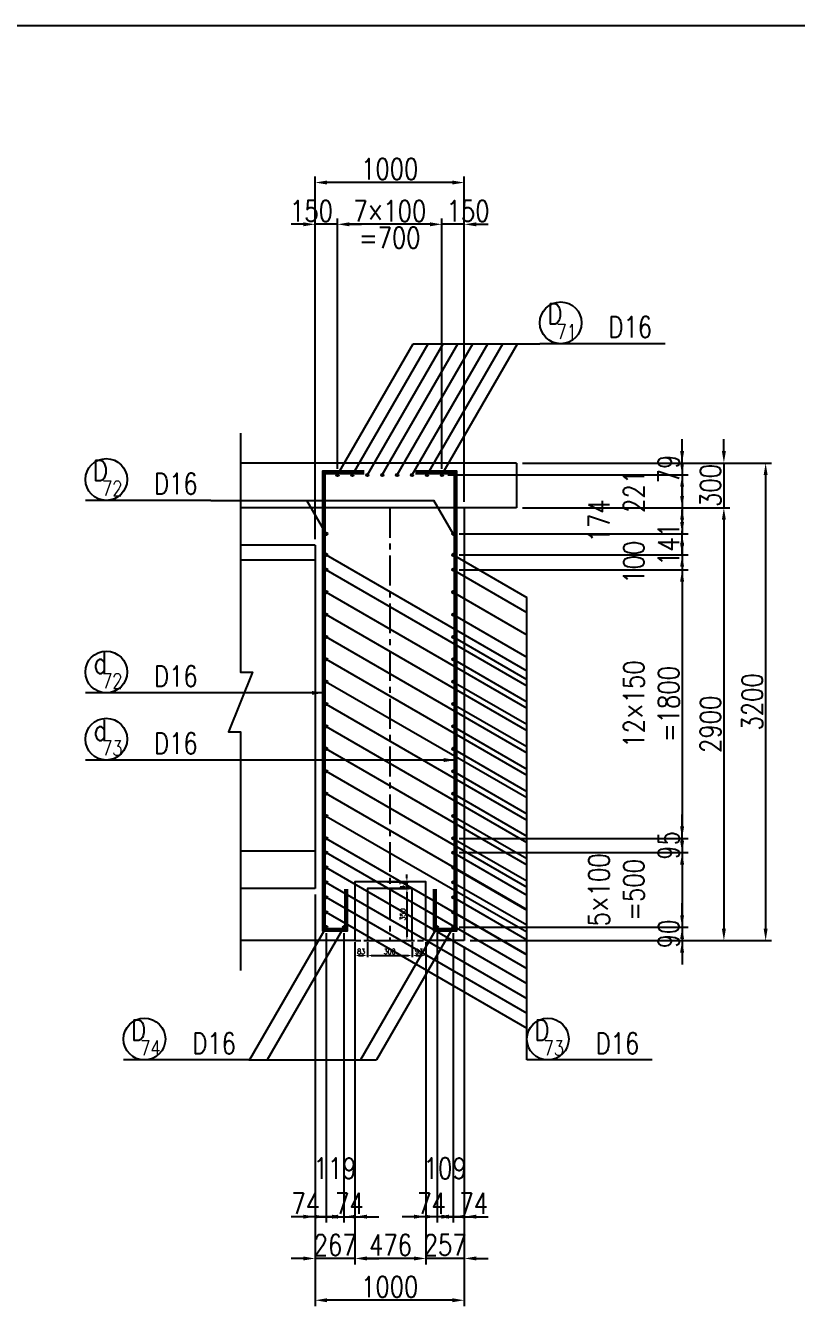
# Model space of a CAD drawing. Header units: millimetres. Extents: x -41433 to 131500, y -94900 to 39745.
# Drawn here: x 120211 to 125375, y 1840 to 10500 of the extents above; entities that cross this region are included whole.
import ezdxf
from ezdxf.enums import TextEntityAlignment as Align

# ---------------------------------------------------------------- set-up
doc = ezdxf.new("R2010")
doc.units = ezdxf.units.MM
doc.header["$LTSCALE"] = 160
doc.header["$MEASUREMENT"] = 0
doc.linetypes.add('CENTER', pattern=[2, 1.25, -0.25, 0.25, -0.25])
doc.linetypes.add('HIDDEN', pattern=[0.375, 0.25, -0.125])
doc.layers.get('DEFPOINTS').update_dxf_attribs({"color": 53, "linetype": 'CONTINUOUS'})
for name, color, linetype in [('DIM', 6, 'CONTINUOUS'), ('DIM-L', 6, 'CONTINUOUS'), ('GAIKEI-KEIKAKU', 4, 'CONTINUOUS'), ('TEKKIN-L', 2, 'CONTINUOUS'), ('TEKKIN-S', 3, 'CONTINUOUS'), ('TEXT', 4, 'CONTINUOUS')]:
    doc.layers.add(name, color=color, linetype=linetype)
doc.styles.add('DIM-TEXT', font='ROMANS', dxfattribs={"width": 0.8, "bigfont": 'EXTFONT'})
doc.styles.add('romans', font='romans.shx', dxfattribs={"bigfont": 'extfont.shx'})
doc.dimstyles.new('DIM10', dxfattribs={"dimscale": 10, "dimtxt": 3.5, "dimasz": 2.5, "dimexe": 1, "dimexo": 1, "dimgap": 1, "dimtad": 3, "dimdec": 1, "dimrnd": 1, "dimdsep": 46, "dimtxsty": 'DIM-TEXT', "dimcen": 0, "dimclrt": 4, "dimaunit": 1, "dimadec": 3, "dimazin": 2, "dimtfac": 1, "dimtdec": 1, "dimtix": 1, "dimtmove": 2, "dimatfit": 3, "dimfxl": 1, "dimtolj": 1, "dimtzin": 0, "dimlwd": -1, "dimlwe": -1, "dimarcsym": 0})
doc.dimstyles.new('DIM40', dxfattribs={"dimscale": 40, "dimtxt": 3.5, "dimasz": 2, "dimexe": 1, "dimexo": 1, "dimgap": 0.5, "dimtad": 1, "dimdec": 0, "dimzin": 9, "dimdsep": 46, "dimtxsty": 'DIM-TEXT', "dimcen": 0, "dimclrt": 4, "dimaunit": 1, "dimadec": 4, "dimazin": 0, "dimtfac": 1, "dimtdec": 0, "dimtix": 1, "dimtmove": 2, "dimatfit": 0, "dimfxl": 1, "dimlwd": -1, "dimlwe": -1, "dimarcsym": 0})

# ---------------------------------------------------------------- blocks, each defined once
blk = doc.blocks.new('*D99')
at = {"layer": 'DEFPOINTS', "color": 0, "transparency": 16777216}
for p in [(122150, 4720), (123150, 4370), (122150, 1960)]:
    blk.add_point(p, dxfattribs=at)
at = {"layer": 'DIM', "color": 0, "transparency": 16777216}
for p, q in [((122150, 4680), (122150, 1920)), ((123150, 4330), (123150, 1920)), ((123070, 1960), (122230, 1960))]:
    blk.add_line(p, q, dxfattribs=at)
for points in [[(122230, 1973.3), (122230, 1946.7), (122150, 1960)], [(123070, 1973.3), (123070, 1946.7), (123150, 1960)]]:
    blk.add_solid(points, dxfattribs=at)
at = {"layer": 'DIM', "color": 4, "transparency": 16777216, "insert": (122650, 2050), "char_height": 140, "attachment_point": 5, "style": 'DIM-TEXT'}
blk.add_mtext('1000', dxfattribs=at)
blk = doc.blocks.new('*D100')
at = {"layer": 'DEFPOINTS', "color": 0, "transparency": 16777216}
for p in [(123076, 4460), (123150, 4370), (123076, 2520)]:
    blk.add_point(p, dxfattribs=at)
at = {"layer": 'DIM', "color": 0, "transparency": 16777216}
for p, q in [((123076, 4420), (123076, 2480)), ((123150, 4330), (123150, 2480)), ((122996, 2520), (122916, 2520)), ((123150, 2520), (123076, 2520)), ((123230, 2520), (123310, 2520))]:
    blk.add_line(p, q, dxfattribs=at)
for points in [[(122996, 2533.3), (122996, 2506.7), (123076, 2520)], [(123230, 2533.3), (123230, 2506.7), (123150, 2520)]]:
    blk.add_solid(points, dxfattribs=at)
at = {"layer": 'DIM', "color": 4, "transparency": 16777216, "insert": (123213, 2610), "char_height": 140, "attachment_point": 5, "style": 'DIM-TEXT'}
blk.add_mtext('74', dxfattribs=at)
blk = doc.blocks.new('*D101')
at = {"layer": 'DEFPOINTS', "color": 0, "transparency": 16777216}
for p in [(122967.2, 4460), (123076, 4460), (122967.2, 2520)]:
    blk.add_point(p, dxfattribs=at)
at = {"layer": 'DIM', "color": 0, "transparency": 16777216}
for p, q in [((122967.2, 4420), (122967.2, 2480)), ((123076, 4420), (123076, 2480)), ((122887.2, 2520), (122807.2, 2520)), ((123076, 2520), (122967.2, 2520)), ((123156, 2520), (123236, 2520))]:
    blk.add_line(p, q, dxfattribs=at)
for points in [[(122887.2, 2533.3), (122887.2, 2506.7), (122967.2, 2520)], [(123156, 2533.3), (123156, 2506.7), (123076, 2520)]]:
    blk.add_solid(points, dxfattribs=at)
at = {"layer": 'DIM', "color": 4, "transparency": 16777216, "insert": (123021.6, 2726.7), "char_height": 140, "attachment_point": 5, "style": 'DIM-TEXT'}
blk.add_mtext('109\\P ', dxfattribs=at)
blk = doc.blocks.new('*D102')
at = {"layer": 'DEFPOINTS', "color": 0, "transparency": 16777216}
for p in [(122967.2, 4460), (122893, 4370), (122893, 2520)]:
    blk.add_point(p, dxfattribs=at)
at = {"layer": 'DIM', "color": 0, "transparency": 16777216}
for p, q in [((122967.2, 4420), (122967.2, 2480)), ((122893, 4330), (122893, 2480)), ((122813, 2520), (122733, 2520)), ((122967.2, 2520), (122893, 2520)), ((123047.2, 2520), (123127.2, 2520))]:
    blk.add_line(p, q, dxfattribs=at)
for points in [[(122813, 2533.3), (122813, 2506.7), (122893, 2520)], [(123047.2, 2533.3), (123047.2, 2506.7), (122967.2, 2520)]]:
    blk.add_solid(points, dxfattribs=at)
at = {"layer": 'DIM', "color": 4, "transparency": 16777216, "insert": (122930.1, 2610), "char_height": 140, "attachment_point": 5, "style": 'DIM-TEXT'}
blk.add_mtext('74', dxfattribs=at)
blk = doc.blocks.new('*D103')
at = {"layer": 'DEFPOINTS', "color": 0, "transparency": 16777216}
for p in [(122417, 4370), (122893, 4370), (122417, 2240)]:
    blk.add_point(p, dxfattribs=at)
at = {"layer": 'DIM', "color": 0, "transparency": 16777216}
for p, q in [((122417, 4330), (122417, 2200)), ((122893, 4330), (122893, 2200)), ((122813, 2240), (122497, 2240))]:
    blk.add_line(p, q, dxfattribs=at)
for points in [[(122497, 2253.3), (122497, 2226.7), (122417, 2240)], [(122813, 2253.3), (122813, 2226.7), (122893, 2240)]]:
    blk.add_solid(points, dxfattribs=at)
at = {"layer": 'DIM', "color": 4, "transparency": 16777216, "insert": (122655, 2330), "char_height": 140, "attachment_point": 5, "style": 'DIM-TEXT'}
blk.add_mtext('476', dxfattribs=at)
blk = doc.blocks.new('*D104')
at = {"layer": 'DEFPOINTS', "color": 0, "transparency": 16777216}
for p in [(122224, 4460), (122342.8, 4460), (122342.8, 2520)]:
    blk.add_point(p, dxfattribs=at)
at = {"layer": 'DIM', "color": 0, "transparency": 16777216}
for p, q in [((122224, 4420), (122224, 2480)), ((122342.8, 4420), (122342.8, 2480)), ((122144, 2520), (122064, 2520)), ((122224, 2520), (122342.8, 2520)), ((122422.8, 2520), (122502.8, 2520))]:
    blk.add_line(p, q, dxfattribs=at)
for points in [[(122144, 2533.3), (122144, 2506.7), (122224, 2520)], [(122422.8, 2533.3), (122422.8, 2506.7), (122342.8, 2520)]]:
    blk.add_solid(points, dxfattribs=at)
at = {"layer": 'DIM', "color": 4, "transparency": 16777216, "insert": (122283.4, 2726.7), "char_height": 140, "attachment_point": 5, "style": 'DIM-TEXT'}
blk.add_mtext('119\\P ', dxfattribs=at)
blk = doc.blocks.new('*D105')
at = {"layer": 'DEFPOINTS', "color": 0, "transparency": 16777216}
for p in [(122342.8, 4460), (122417, 4370), (122417, 2520)]:
    blk.add_point(p, dxfattribs=at)
at = {"layer": 'DIM', "color": 0, "transparency": 16777216}
for p, q in [((122342.8, 4420), (122342.8, 2480)), ((122417, 4330), (122417, 2480)), ((122262.8, 2520), (122182.8, 2520)), ((122342.8, 2520), (122417, 2520)), ((122497, 2520), (122577, 2520))]:
    blk.add_line(p, q, dxfattribs=at)
for points in [[(122262.8, 2533.3), (122262.8, 2506.7), (122342.8, 2520)], [(122497, 2533.3), (122497, 2506.7), (122417, 2520)]]:
    blk.add_solid(points, dxfattribs=at)
at = {"layer": 'DIM', "color": 4, "transparency": 16777216, "insert": (122379.9, 2610), "char_height": 140, "attachment_point": 5, "style": 'DIM-TEXT'}
blk.add_mtext('74', dxfattribs=at)
blk = doc.blocks.new('*D106')
at = {"layer": 'DEFPOINTS', "color": 0, "transparency": 16777216}
for p in [(122224, 4460), (122150, 4370), (122224, 2520)]:
    blk.add_point(p, dxfattribs=at)
at = {"layer": 'DIM', "color": 0, "transparency": 16777216}
for p, q in [((122224, 4420), (122224, 2480)), ((122150, 4330), (122150, 2480)), ((122070, 2520), (121990, 2520)), ((122150, 2520), (122224, 2520)), ((122304, 2520), (122384, 2520))]:
    blk.add_line(p, q, dxfattribs=at)
for points in [[(122070, 2533.3), (122070, 2506.7), (122150, 2520)], [(122304, 2533.3), (122304, 2506.7), (122224, 2520)]]:
    blk.add_solid(points, dxfattribs=at)
at = {"layer": 'DIM', "color": 4, "transparency": 16777216, "insert": (122087, 2610), "char_height": 140, "attachment_point": 5, "style": 'DIM-TEXT'}
blk.add_mtext('74', dxfattribs=at)
blk = doc.blocks.new('*D107')
at = {"layer": 'DEFPOINTS', "color": 0, "transparency": 16777216}
for p in [(122893, 4370), (123150, 4370), (122893, 2240)]:
    blk.add_point(p, dxfattribs=at)
at = {"layer": 'DIM', "color": 0, "transparency": 16777216}
for p, q in [((122893, 4330), (122893, 2200)), ((123150, 4330), (123150, 2200)), ((122813, 2240), (122733, 2240)), ((123150, 2240), (122893, 2240)), ((123230, 2240), (123310, 2240))]:
    blk.add_line(p, q, dxfattribs=at)
for points in [[(122813, 2253.3), (122813, 2226.7), (122893, 2240)], [(123230, 2253.3), (123230, 2226.7), (123150, 2240)]]:
    blk.add_solid(points, dxfattribs=at)
at = {"layer": 'DIM', "color": 4, "transparency": 16777216, "insert": (123021.5, 2330), "char_height": 140, "attachment_point": 5, "style": 'DIM-TEXT'}
blk.add_mtext('257', dxfattribs=at)
blk = doc.blocks.new('*D108')
at = {"layer": 'DEFPOINTS', "color": 0, "transparency": 16777216}
for p in [(122150, 4720), (122417, 4370), (122150, 2240)]:
    blk.add_point(p, dxfattribs=at)
at = {"layer": 'DIM', "color": 0, "transparency": 16777216}
for p, q in [((122150, 4680), (122150, 2200)), ((122417, 4330), (122417, 2200)), ((122070, 2240), (121990, 2240)), ((122417, 2240), (122150, 2240)), ((122497, 2240), (122577, 2240))]:
    blk.add_line(p, q, dxfattribs=at)
for points in [[(122070, 2253.3), (122070, 2226.7), (122150, 2240)], [(122497, 2253.3), (122497, 2226.7), (122417, 2240)]]:
    blk.add_solid(points, dxfattribs=at)
at = {"layer": 'DIM', "color": 4, "transparency": 16777216, "insert": (122283.5, 2330), "char_height": 140, "attachment_point": 5, "style": 'DIM-TEXT'}
blk.add_mtext('267', dxfattribs=at)
blk = doc.blocks.new('*D123')
at = {"layer": 'DEFPOINTS', "color": 0, "transparency": 16777216}
for p in [(123500, 7270), (123076, 7096), (124610, 7096)]:
    blk.add_point(p, dxfattribs=at)
at = {"layer": 'DIM', "color": 0, "transparency": 16777216}
for p, q in [((124610, 7350), (124610, 7430)), ((123540, 7270), (124650, 7270)), ((124610, 7270), (124610, 7096)), ((123116, 7096), (124650, 7096)), ((124610, 7016), (124610, 6936))]:
    blk.add_line(p, q, dxfattribs=at)
for points in [[(124596.7, 7350), (124623.3, 7350), (124610, 7270)], [(124596.7, 7016), (124623.3, 7016), (124610, 7096)]]:
    blk.add_solid(points, dxfattribs=at)
at = {"layer": 'DIM', "color": 4, "transparency": 16777216, "insert": (124286.7, 7183), "char_height": 140, "attachment_point": 5, "rotation": 90, "style": 'DIM-TEXT'}
blk.add_mtext('174\\P\\P ', dxfattribs=at)
blk = doc.blocks.new('*D124')
at = {"layer": 'DEFPOINTS', "color": 0, "transparency": 16777216}
for p in [(123076, 6855), (123076, 5055), (124610, 5055)]:
    blk.add_point(p, dxfattribs=at)
at = {"layer": 'DIM', "color": 0, "transparency": 16777216}
for p, q in [((123116, 6855), (124650, 6855)), ((124610, 6775), (124610, 5135)), ((123116, 5055), (124650, 5055))]:
    blk.add_line(p, q, dxfattribs=at)
for points in [[(124596.7, 6775), (124623.3, 6775), (124610, 6855)], [(124596.7, 5135), (124623.3, 5135), (124610, 5055)]]:
    blk.add_solid(points, dxfattribs=at)
at = {"layer": 'DIM', "color": 4, "transparency": 16777216, "insert": (124403.3, 5955), "char_height": 140, "attachment_point": 5, "rotation": 90, "style": 'DIM-TEXT'}
blk.add_mtext('12×150\\P=1800', dxfattribs=at)
blk = doc.blocks.new('*D125')
at = {"layer": 'DEFPOINTS', "color": 0, "transparency": 16777216}
for p in [(123076, 5055), (123076, 4960), (124610, 4960)]:
    blk.add_point(p, dxfattribs=at)
at = {"layer": 'DIM', "color": 0, "transparency": 16777216}
for p, q in [((124610, 5135), (124610, 5215)), ((123116, 5055), (124650, 5055)), ((124610, 5055), (124610, 4960)), ((123116, 4960), (124650, 4960)), ((124610, 4880), (124610, 4800))]:
    blk.add_line(p, q, dxfattribs=at)
for points in [[(124596.7, 5135), (124623.3, 5135), (124610, 5055)], [(124596.7, 4880), (124623.3, 4880), (124610, 4960)]]:
    blk.add_solid(points, dxfattribs=at)
at = {"layer": 'DIM', "color": 4, "transparency": 16777216, "insert": (124520, 5007.5), "char_height": 140, "attachment_point": 5, "rotation": 90, "style": 'DIM-TEXT'}
blk.add_mtext('95', dxfattribs=at)
blk = doc.blocks.new('*D126')
at = {"layer": 'DEFPOINTS', "color": 0, "transparency": 16777216}
for p in [(123076, 4960), (123076, 4460), (124610, 4460)]:
    blk.add_point(p, dxfattribs=at)
at = {"layer": 'DIM', "color": 0, "transparency": 16777216}
for p, q in [((124610, 5040), (124610, 5120)), ((123116, 4960), (124650, 4960)), ((124610, 4960), (124610, 4460)), ((123116, 4460), (124650, 4460)), ((124610, 4380), (124610, 4300))]:
    blk.add_line(p, q, dxfattribs=at)
for points in [[(124596.7, 5040), (124623.3, 5040), (124610, 4960)], [(124596.7, 4380), (124623.3, 4380), (124610, 4460)]]:
    blk.add_solid(points, dxfattribs=at)
at = {"layer": 'DIM', "color": 4, "transparency": 16777216, "insert": (124286.7, 4710), "char_height": 140, "attachment_point": 5, "rotation": 90, "style": 'DIM-TEXT'}
blk.add_mtext('5×100\\P=500\\P ', dxfattribs=at)
blk = doc.blocks.new('*D127')
at = {"layer": 'DEFPOINTS', "color": 0, "transparency": 16777216}
for p in [(123076, 4460), (123150, 4370), (124610, 4370)]:
    blk.add_point(p, dxfattribs=at)
at = {"layer": 'DIM', "color": 0, "transparency": 16777216}
for p, q in [((124610, 4540), (124610, 4620)), ((123116, 4460), (124650, 4460)), ((124610, 4460), (124610, 4370)), ((123190, 4370), (124650, 4370)), ((124610, 4290), (124610, 4210))]:
    blk.add_line(p, q, dxfattribs=at)
for points in [[(124596.7, 4540), (124623.3, 4540), (124610, 4460)], [(124596.7, 4290), (124623.3, 4290), (124610, 4370)]]:
    blk.add_solid(points, dxfattribs=at)
at = {"layer": 'DIM', "color": 4, "transparency": 16777216, "insert": (124520, 4415), "char_height": 140, "attachment_point": 5, "rotation": 90, "style": 'DIM-TEXT'}
blk.add_mtext('90', dxfattribs=at)
blk = doc.blocks.new('*D128')
at = {"layer": 'DEFPOINTS', "color": 0, "transparency": 16777216}
for p in [(123500, 7570), (123500, 7270), (124890, 7270)]:
    blk.add_point(p, dxfattribs=at)
at = {"layer": 'DIM', "color": 0, "transparency": 16777216}
for p, q in [((124890, 7650), (124890, 7730)), ((123540, 7570), (124930, 7570)), ((124890, 7570), (124890, 7270)), ((123540, 7270), (124930, 7270)), ((124890, 7190), (124890, 7110))]:
    blk.add_line(p, q, dxfattribs=at)
for points in [[(124876.7, 7650), (124903.3, 7650), (124890, 7570)], [(124876.7, 7190), (124903.3, 7190), (124890, 7270)]]:
    blk.add_solid(points, dxfattribs=at)
at = {"layer": 'DIM', "color": 4, "transparency": 16777216, "insert": (124800, 7420), "char_height": 140, "attachment_point": 5, "rotation": 90, "style": 'DIM-TEXT'}
blk.add_mtext('300', dxfattribs=at)
blk = doc.blocks.new('*D129')
at = {"layer": 'DEFPOINTS', "color": 0, "transparency": 16777216}
for p in [(123500, 7270), (123150, 4370), (124890, 4370)]:
    blk.add_point(p, dxfattribs=at)
at = {"layer": 'DIM', "color": 0, "transparency": 16777216}
for p, q in [((123540, 7270), (124930, 7270)), ((124890, 7190), (124890, 4450)), ((123190, 4370), (124930, 4370))]:
    blk.add_line(p, q, dxfattribs=at)
for points in [[(124876.7, 7190), (124903.3, 7190), (124890, 7270)], [(124876.7, 4450), (124903.3, 4450), (124890, 4370)]]:
    blk.add_solid(points, dxfattribs=at)
at = {"layer": 'DIM', "color": 4, "transparency": 16777216, "insert": (124800, 5820), "char_height": 140, "attachment_point": 5, "rotation": 90, "style": 'DIM-TEXT'}
blk.add_mtext('2900', dxfattribs=at)
blk = doc.blocks.new('*D130')
at = {"layer": 'DEFPOINTS', "color": 0, "transparency": 16777216}
for p in [(123500, 7570), (123150, 4370), (125170, 4370)]:
    blk.add_point(p, dxfattribs=at)
at = {"layer": 'DIM', "color": 0, "transparency": 16777216}
for p, q in [((123540, 7570), (125210, 7570)), ((125170, 7490), (125170, 4450)), ((123190, 4370), (125210, 4370))]:
    blk.add_line(p, q, dxfattribs=at)
for points in [[(125156.7, 7490), (125183.3, 7490), (125170, 7570)], [(125156.7, 4450), (125183.3, 4450), (125170, 4370)]]:
    blk.add_solid(points, dxfattribs=at)
at = {"layer": 'DIM', "color": 4, "transparency": 16777216, "insert": (125080, 5970), "char_height": 140, "attachment_point": 5, "rotation": 90, "style": 'DIM-TEXT'}
blk.add_mtext('3200', dxfattribs=at)
blk = doc.blocks.new('*D131')
at = {"layer": 'DEFPOINTS', "color": 0, "transparency": 16777216}
for p in [(123076, 7096), (124610, 7096), (123076, 6955)]:
    blk.add_point(p, dxfattribs=at)
at = {"layer": 'DIM', "color": 0, "transparency": 16777216}
for p, q in [((124610, 7176), (124610, 7256)), ((123116, 7096), (124650, 7096)), ((124610, 6955), (124610, 7096)), ((123116, 6955), (124650, 6955)), ((124610, 6875), (124610, 6795))]:
    blk.add_line(p, q, dxfattribs=at)
for points in [[(124596.7, 7176), (124623.3, 7176), (124610, 7096)], [(124596.7, 6875), (124623.3, 6875), (124610, 6955)]]:
    blk.add_solid(points, dxfattribs=at)
at = {"layer": 'DIM', "color": 4, "transparency": 16777216, "insert": (124520, 7025.5), "char_height": 140, "attachment_point": 5, "rotation": 90, "style": 'DIM-TEXT'}
blk.add_mtext('141', dxfattribs=at)
blk = doc.blocks.new('*D514')
at = {"layer": 'DEFPOINTS', "color": 0, "transparency": 16777216}
for p in [(123076, 6955), (123076, 6855), (124610, 6855)]:
    blk.add_point(p, dxfattribs=at)
at = {"layer": 'DIM', "color": 0, "transparency": 16777216}
for p, q in [((124610, 7035), (124610, 7115)), ((123116, 6955), (124650, 6955)), ((124610, 6955), (124610, 6855)), ((123116, 6855), (124650, 6855)), ((124610, 6775), (124610, 6695))]:
    blk.add_line(p, q, dxfattribs=at)
for points in [[(124596.7, 7035), (124623.3, 7035), (124610, 6955)], [(124596.7, 6775), (124623.3, 6775), (124610, 6855)]]:
    blk.add_solid(points, dxfattribs=at)
at = {"layer": 'DIM', "color": 4, "transparency": 16777216, "insert": (124403.3, 6905), "char_height": 140, "attachment_point": 5, "rotation": 90, "style": 'DIM-TEXT'}
blk.add_mtext('100\\P ', dxfattribs=at)
blk = doc.blocks.new('*D706')
at = {"layer": 'DEFPOINTS', "transparency": 16777216}
for p, q in [((122520, 4360), (122520, 4260)), ((122820, 4360), (122820, 4260)), ((122545, 4270), (122795, 4270))]:
    blk.add_line(p, q, dxfattribs=at)
at = {"layer": 'DEFPOINTS', "color": 0, "transparency": 16777216}
for p in [(122520, 4370), (122820, 4370), (122820, 4270)]:
    blk.add_point(p, dxfattribs=at)
at = {"layer": 'DEFPOINTS', "transparency": 16777216}
for points in [[(122545, 4274.2), (122545, 4265.8), (122520, 4270)], [(122795, 4274.2), (122795, 4265.8), (122820, 4270)]]:
    blk.add_solid(points, dxfattribs=at)
at = {"layer": 'DEFPOINTS', "transparency": 16777216, "insert": (122670, 4297.5), "char_height": 35, "attachment_point": 5, "style": 'DIM-TEXT'}
blk.add_mtext('\\A1;300', dxfattribs=at)
blk = doc.blocks.new('*D707')
at = {"layer": 'DEFPOINTS', "transparency": 16777216}
for p, q in [((122436.8, 4360), (122436.8, 4260)), ((122520, 4360), (122520, 4260)), ((122461.8, 4270), (122495, 4270))]:
    blk.add_line(p, q, dxfattribs=at)
at = {"layer": 'DEFPOINTS', "color": 0, "transparency": 16777216}
for p in [(122436.8, 4370), (122520, 4370), (122520, 4270)]:
    blk.add_point(p, dxfattribs=at)
at = {"layer": 'DEFPOINTS', "transparency": 16777216}
for points in [[(122461.8, 4274.2), (122461.8, 4265.8), (122436.8, 4270)], [(122495, 4274.2), (122495, 4265.8), (122520, 4270)]]:
    blk.add_solid(points, dxfattribs=at)
at = {"layer": 'DEFPOINTS', "transparency": 16777216, "insert": (122478.4, 4297.5), "char_height": 35, "attachment_point": 5, "style": 'DIM-TEXT'}
blk.add_mtext('\\A1;83', dxfattribs=at)
blk = doc.blocks.new('*D708')
at = {"layer": 'DEFPOINTS', "transparency": 16777216}
for p, q in [((122820, 4360), (122820, 4260)), ((122913.2, 4360), (122913.2, 4260)), ((122845, 4270), (122888.2, 4270))]:
    blk.add_line(p, q, dxfattribs=at)
at = {"layer": 'DEFPOINTS', "color": 0, "transparency": 16777216}
for p in [(122820, 4370), (122913.2, 4370), (122913.2, 4270)]:
    blk.add_point(p, dxfattribs=at)
at = {"layer": 'DEFPOINTS', "transparency": 16777216}
for points in [[(122845, 4274.2), (122845, 4265.8), (122820, 4270)], [(122888.2, 4274.2), (122888.2, 4265.8), (122913.2, 4270)]]:
    blk.add_solid(points, dxfattribs=at)
at = {"layer": 'DEFPOINTS', "transparency": 16777216, "insert": (122866.6, 4297.5), "char_height": 35, "attachment_point": 5, "style": 'DIM-TEXT'}
blk.add_mtext('\\A1;93', dxfattribs=at)
blk = doc.blocks.new('*D709')
at = {"layer": 'DEFPOINTS', "transparency": 16777216}
for p, q in [((122655, 4720), (122795, 4720)), ((122785, 4695), (122785, 4395)), ((122655, 4370), (122795, 4370))]:
    blk.add_line(p, q, dxfattribs=at)
at = {"layer": 'DEFPOINTS', "color": 0, "transparency": 16777216}
for p in [(122645, 4720), (122645, 4370), (122785, 4370)]:
    blk.add_point(p, dxfattribs=at)
at = {"layer": 'DEFPOINTS', "transparency": 16777216}
for points in [[(122780.8, 4695), (122789.2, 4695), (122785, 4720)], [(122780.8, 4395), (122789.2, 4395), (122785, 4370)]]:
    blk.add_solid(points, dxfattribs=at)
at = {"layer": 'DEFPOINTS', "transparency": 16777216, "insert": (122757.5, 4545), "char_height": 35, "attachment_point": 5, "rotation": 90, "style": 'DIM-TEXT'}
blk.add_mtext('\\A1;350', dxfattribs=at)
blk = doc.blocks.new('*D710')
at = {"layer": 'DEFPOINTS', "transparency": 16777216}
for p, q in [((122655, 4763.2), (122795, 4763.2)), ((122785, 4788.2), (122785, 4813.2)), ((122785, 4763.2), (122785, 4720)), ((122655, 4720), (122795, 4720)), ((122785, 4695), (122785, 4670))]:
    blk.add_line(p, q, dxfattribs=at)
at = {"layer": 'DEFPOINTS', "color": 0, "transparency": 16777216}
for p in [(122645, 4763.2), (122645, 4720), (122785, 4720)]:
    blk.add_point(p, dxfattribs=at)
at = {"layer": 'DEFPOINTS', "transparency": 16777216}
for points in [[(122780.8, 4788.2), (122789.2, 4788.2), (122785, 4763.2)], [(122780.8, 4695), (122789.2, 4695), (122785, 4720)]]:
    blk.add_solid(points, dxfattribs=at)
at = {"layer": 'DEFPOINTS', "transparency": 16777216, "insert": (122757.5, 4741.6), "char_height": 35, "attachment_point": 5, "rotation": 90, "style": 'DIM-TEXT'}
blk.add_mtext('\\A1;43', dxfattribs=at)
blk = doc.blocks.new('*D761')
at = {"layer": 'DEFPOINTS', "color": 0, "transparency": 16777216}
for p in [(122150, 9450), (123150, 7270), (122150, 7020)]:
    blk.add_point(p, dxfattribs=at)
at = {"layer": 'DIM', "color": 0, "transparency": 16777216}
for p, q in [((122150, 7060), (122150, 9490)), ((123070, 9450), (122230, 9450)), ((123150, 7310), (123150, 9490))]:
    blk.add_line(p, q, dxfattribs=at)
for points in [[(122230, 9463.3), (122230, 9436.7), (122150, 9450)], [(123070, 9463.3), (123070, 9436.7), (123150, 9450)]]:
    blk.add_solid(points, dxfattribs=at)
at = {"layer": 'DIM', "color": 4, "transparency": 16777216, "insert": (122650, 9540), "char_height": 140, "attachment_point": 5, "style": 'DIM-TEXT'}
blk.add_mtext('1000', dxfattribs=at)
blk = doc.blocks.new('*D759')
at = {"layer": 'DEFPOINTS', "color": 0, "transparency": 16777216}
for p in [(123500, 7570), (123000, 7491), (124610, 7491)]:
    blk.add_point(p, dxfattribs=at)
at = {"layer": 'DIM', "color": 0, "transparency": 16777216}
for p, q in [((124610, 7650), (124610, 7730)), ((123540, 7570), (124650, 7570)), ((124610, 7570), (124610, 7491)), ((123040, 7491), (124650, 7491)), ((124610, 7411), (124610, 7331))]:
    blk.add_line(p, q, dxfattribs=at)
for points in [[(124596.7, 7650), (124623.3, 7650), (124610, 7570)], [(124596.7, 7411), (124623.3, 7411), (124610, 7491)]]:
    blk.add_solid(points, dxfattribs=at)
at = {"layer": 'DIM', "color": 4, "transparency": 16777216, "insert": (124520, 7530.5), "char_height": 140, "attachment_point": 5, "rotation": 90, "style": 'DIM-TEXT'}
blk.add_mtext('79', dxfattribs=at)
blk = doc.blocks.new('*D760')
at = {"layer": 'DEFPOINTS', "color": 0, "transparency": 16777216}
for p in [(123000, 7491), (123500, 7270), (124610, 7270)]:
    blk.add_point(p, dxfattribs=at)
at = {"layer": 'DIM', "color": 0, "transparency": 16777216}
for p, q in [((124610, 7571), (124610, 7651)), ((123040, 7491), (124650, 7491)), ((124610, 7491), (124610, 7270)), ((123540, 7270), (124650, 7270)), ((124610, 7190), (124610, 7110))]:
    blk.add_line(p, q, dxfattribs=at)
for points in [[(124596.7, 7571), (124623.3, 7571), (124610, 7491)], [(124596.7, 7190), (124623.3, 7190), (124610, 7270)]]:
    blk.add_solid(points, dxfattribs=at)
at = {"layer": 'DIM', "color": 4, "transparency": 16777216, "insert": (124403.3, 7380.5), "char_height": 140, "attachment_point": 5, "rotation": 90, "style": 'DIM-TEXT'}
blk.add_mtext('221\\P ', dxfattribs=at)
blk = doc.blocks.new('*D756')
at = {"layer": 'DEFPOINTS', "color": 0, "transparency": 16777216}
for p in [(123000, 9170), (123000, 7491), (123150, 7270)]:
    blk.add_point(p, dxfattribs=at)
at = {"layer": 'DIM', "color": 0, "transparency": 16777216}
for p, q in [((123000, 7531), (123000, 9210)), ((123150, 7310), (123150, 9210)), ((122920, 9170), (122840, 9170)), ((123150, 9170), (123000, 9170)), ((123230, 9170), (123310, 9170))]:
    blk.add_line(p, q, dxfattribs=at)
for points in [[(122920, 9183.3), (122920, 9156.7), (123000, 9170)], [(123230, 9183.3), (123230, 9156.7), (123150, 9170)]]:
    blk.add_solid(points, dxfattribs=at)
at = {"layer": 'DIM', "color": 4, "transparency": 16777216, "insert": (123175, 9260), "char_height": 140, "attachment_point": 5, "style": 'DIM-TEXT'}
blk.add_mtext('150', dxfattribs=at)
blk = doc.blocks.new('*D757')
at = {"layer": 'DEFPOINTS', "color": 0, "transparency": 16777216}
for p in [(122300, 9170), (122300, 7491), (123000, 7491)]:
    blk.add_point(p, dxfattribs=at)
at = {"layer": 'DIM', "color": 0, "transparency": 16777216}
for p, q in [((122300, 7531), (122300, 9210)), ((123000, 7531), (123000, 9210)), ((122920, 9170), (122380, 9170))]:
    blk.add_line(p, q, dxfattribs=at)
for points in [[(122380, 9183.3), (122380, 9156.7), (122300, 9170)], [(122920, 9183.3), (122920, 9156.7), (123000, 9170)]]:
    blk.add_solid(points, dxfattribs=at)
at = {"layer": 'DIM', "color": 4, "transparency": 16777216, "char_height": 140, "attachment_point": 5, "style": 'DIM-TEXT'}
for s, insert in [('7×100', (122650, 9260)), ('=700', (122650, 9080))]:
    blk.add_mtext(s, dxfattribs=dict(at, insert=insert))
blk = doc.blocks.new('*D758')
at = {"layer": 'DEFPOINTS', "color": 0, "transparency": 16777216}
for p in [(122150, 9170), (122300, 7491), (122150, 7020)]:
    blk.add_point(p, dxfattribs=at)
at = {"layer": 'DIM', "color": 0, "transparency": 16777216}
for p, q in [((122150, 7060), (122150, 9210)), ((122300, 7531), (122300, 9210)), ((122070, 9170), (121990, 9170)), ((122300, 9170), (122150, 9170)), ((122380, 9170), (122460, 9170))]:
    blk.add_line(p, q, dxfattribs=at)
for points in [[(122070, 9183.3), (122070, 9156.7), (122150, 9170)], [(122380, 9183.3), (122380, 9156.7), (122300, 9170)]]:
    blk.add_solid(points, dxfattribs=at)
at = {"layer": 'DIM', "color": 4, "transparency": 16777216, "insert": (122125, 9260), "char_height": 140, "attachment_point": 5, "style": 'DIM-TEXT'}
blk.add_mtext('150', dxfattribs=at)
blk = doc.blocks.new('stopper(M2)_R1500L35')
at = {"layer": 'DEFPOINTS', "linetype": 'HIDDEN'}
blk.add_lwpolyline([(122436.8, 4370), (122913.2, 4370), (122913.2, 4763.2), (122436.8, 4763.2)], close=True, dxfattribs=at)
at = {"layer": 'DEFPOINTS'}
blk.add_lwpolyline([(122520, 4370), (122820, 4370), (122820, 4720), (122520, 4720)], close=True, dxfattribs=at)
for base, p1, p2, picture, middle in [((122785, 4720), (122645, 4763.2), (122645, 4720), '*D710', (122757.5, 4741.6)), ((122785, 4370), (122645, 4720), (122645, 4370), '*D709', (122757.5, 4545))]:
    dim = blk.add_linear_dim(base=base, p1=p1, p2=p2, angle=90, dimstyle='DIM10', override={"dimclrt": 256}, dxfattribs=at)
    dim.commit()
    dim.dimension.update_dxf_attribs({"geometry": picture, "text_midpoint": middle})
for base, p1, p2, picture, middle in [((122520, 4270), (122436.8, 4370), (122520, 4370), '*D707', (122478.4, 4297.5)), ((122820, 4270), (122520, 4370), (122820, 4370), '*D706', (122670, 4297.5)), ((122913.2, 4270), (122820, 4370), (122913.2, 4370), '*D708', (122866.6, 4297.5))]:
    dim = blk.add_linear_dim(base=base, p1=p1, p2=p2, dimstyle='DIM10', override={"dimclrt": 256}, dxfattribs=at)
    dim.commit()
    dim.dimension.update_dxf_attribs({"geometry": picture, "text_midpoint": middle})

msp = doc.modelspace()

# ---------------------------------------------------------------- linework, layer by layer
at = {"layer": 'DEFPOINTS', "linetype": 'CENTER'}
msp.add_line((122650, 7270), (122650, 4370), dxfattribs=at)
at = {"layer": 'DEFPOINTS', "flags": 128}
msp.add_lwpolyline([(100000, -6300), (131500, -6300), (131500, 10500), (100000, 10500)], close=True, dxfattribs=at)
for points in [[(122478, 7515), (122200, 7515), (122200, 4436), (122366.8, 4436), (122366.8, 4714)], [(122478, 7499), (122216, 7499), (122216, 4452), (122350.8, 4452), (122350.8, 4714)], [(122943.2, 4714), (122943.2, 4436), (123100, 4436), (123100, 7515), (122822, 7515)], [(122959.2, 4714), (122959.2, 4452), (123084, 4452), (123084, 7499), (122822, 7499)]]:
    msp.add_lwpolyline(points, dxfattribs=at)
at = {"layer": 'DIM-L'}
for p, q in [((122300, 7491), (122807.49, 8370)), ((122400, 7491), (122907.49, 8370)), ((122500, 7491), (123007.49, 8370)), ((122600, 7491), (123107.49, 8370)), ((122700, 7491), (123207.49, 8370)), ((122800, 7491), (123307.49, 8370)), ((122807.49, 8370), (123656.09, 8370)), ((122900, 7491), (123407.49, 8370)), ((123000, 7491), (123507.49, 8370)), ((124496.09, 8370), (123656.09, 8370)), ((121450, 7320), (120610, 7320)), ((121450, 7320), (122946.67, 7320)), ((122224, 7096), (122094.67, 7320)), ((123076, 7096), (122946.67, 7320)), ((122224, 6955), (123570, 6177.89)), ((123076, 6955), (123570, 6669.79)), ((122224, 6855), (123570, 6077.89)), ((123076, 6855), (123570, 6569.79)), ((122224, 6705), (123570, 5927.89)), ((123076, 6705), (123570, 6419.79)), ((123570, 3570), (123570, 6669.79)), ((122224, 6555), (123570, 5777.89)), ((123076, 6555), (123570, 6269.79)), ((122224, 6405), (123570, 5627.89)), ((123076, 6405), (123570, 6119.79)), ((122224, 6255), (123570, 5477.89)), ((123076, 6255), (123570, 5969.79)), ((122224, 6105), (123570, 5327.89)), ((123076, 6105), (123570, 5819.79)), ((121450, 6030), (120610, 6030)), ((122208, 6030), (121450, 6030)), ((122224, 5955), (123570, 5177.89)), ((123076, 5955), (123570, 5669.79)), ((122224, 5805), (123570, 5027.89)), ((123076, 5805), (123570, 5519.79)), ((122224, 5655), (123570, 4877.89)), ((123076, 5655), (123570, 5369.79)), ((121450, 5580), (120610, 5580)), ((123092, 5580), (121450, 5580)), ((122224, 5505), (123570, 4727.89)), ((123076, 5505), (123570, 5219.79)), ((122224, 5355), (123570, 4577.89)), ((123076, 5355), (123570, 5069.79)), ((122224, 5205), (123570, 4427.89)), ((123076, 5205), (123570, 4919.79)), ((122224, 5055), (123570, 4277.89)), ((123076, 5055), (123570, 4769.79)), ((122224, 4960), (123570, 4182.89)), ((123076, 4960), (123570, 4674.79)), ((122224, 4860), (123570, 4082.89)), ((123076, 4860), (123570, 4574.79)), ((122224, 4760), (123570, 3982.89)), ((123076, 4760), (123570, 4474.79)), ((122224, 4660), (123570, 3882.89)), ((123076, 4660), (123570, 4374.79)), ((122224, 4560), (123570, 3782.89)), ((123076, 4560), (123570, 4274.79)), ((122224, 4460), (121710.16, 3570)), ((122342.8, 4460), (121828.96, 3570)), ((122967.2, 4460), (122453.36, 3570)), ((123076, 4460), (122562.16, 3570)), ((121705.93, 3570), (120865.93, 3570)), ((121705.93, 3570), (122562.16, 3570)), ((124410, 3570), (123570, 3570))]:
    msp.add_line(p, q, dxfattribs=at)
at = {"layer": 'DIM-L', "flags": 128}
msp.add_lwpolyline([(121650, 7770), (121650, 6170), (121730, 6170), (121570, 5770), (121650, 5770), (121650, 4170)], dxfattribs=at)
at = {"layer": 'DIM-L'}
for centre in [(123796.09, 8510), (120750, 7460), (120750, 6170), (120750, 5720), (121005.93, 3710), (123710, 3710)]:
    msp.add_circle(centre, 140, dxfattribs=at)
for points in [[(122128, 6016.67), (122128, 6043.33), (122208, 6030)], [(123012, 5566.67), (123012, 5593.33), (123092, 5580)]]:
    msp.add_solid(points, dxfattribs=at)
at = {"layer": 'GAIKEI-KEIKAKU'}
for p, q in [((123500, 7570), (121650, 7570)), ((123500, 7570), (123500, 7270)), ((123500, 7270), (121650, 7270)), ((123150, 7270), (123150, 4370)), ((122150, 7020), (121650, 7020)), ((122150, 7020), (122150, 4720)), ((122150, 6920), (121650, 6920)), ((122150, 4970), (121650, 4970)), ((122150, 4720), (121650, 4720)), ((122417, 4370), (121650, 4370)), ((123150, 4370), (122893, 4370))]:
    msp.add_line(p, q, dxfattribs=at)
at = {"layer": 'GAIKEI-KEIKAKU', "flags": 128}
msp.add_lwpolyline([(122893.2, 4370), (122893.2, 4763.2), (122416.8, 4763.2), (122416.8, 4370)], dxfattribs=at)
at = {"layer": 'TEKKIN-L'}
for centre, radius in [((122300, 7491), 8), ((122300, 7491), 4), ((122400, 7491), 8), ((122400, 7491), 4), ((122500, 7491), 8), ((122500, 7491), 4), ((122600, 7491), 8), ((122600, 7491), 4), ((122700, 7491), 8), ((122700, 7491), 4), ((122800, 7491), 8), ((122800, 7491), 4), ((122900, 7491), 8), ((122900, 7491), 4), ((123000, 7491), 8), ((123000, 7491), 4), ((122224, 7096), 8), ((123076, 7096), 8), ((122224, 7096), 4), ((123076, 7096), 4), ((122224, 6955), 8), ((122224, 6955), 4), ((123076, 6955), 8), ((123076, 6955), 4), ((122224, 6855), 8), ((122224, 6855), 4), ((123076, 6855), 8), ((123076, 6855), 4), ((122224, 6705), 8), ((122224, 6705), 4), ((123076, 6705), 8), ((123076, 6705), 4), ((122224, 6555), 8), ((122224, 6555), 4), ((123076, 6555), 8), ((123076, 6555), 4), ((122224, 6405), 8), ((122224, 6405), 4), ((123076, 6405), 8), ((123076, 6405), 4), ((122224, 6255), 8), ((122224, 6255), 4), ((123076, 6255), 8), ((123076, 6255), 4), ((122224, 6105), 8), ((122224, 6105), 4), ((123076, 6105), 8), ((123076, 6105), 4), ((122224, 5955), 8), ((122224, 5955), 4), ((123076, 5955), 8), ((123076, 5955), 4), ((122224, 5805), 8), ((122224, 5805), 4), ((123076, 5805), 8), ((123076, 5805), 4), ((122224, 5655), 8), ((122224, 5655), 4), ((123076, 5655), 8), ((123076, 5655), 4), ((122224, 5505), 8), ((122224, 5505), 4), ((123076, 5505), 8), ((123076, 5505), 4), ((122224, 5355), 8), ((122224, 5355), 4), ((123076, 5355), 8), ((123076, 5355), 4), ((122224, 5205), 8), ((122224, 5205), 4), ((123076, 5205), 8), ((123076, 5205), 4), ((122224, 5055), 8), ((122224, 5055), 4), ((123076, 5055), 8), ((123076, 5055), 4), ((122224, 4960), 8), ((122224, 4960), 4), ((123076, 4960), 8), ((123076, 4960), 4), ((122224, 4860), 8), ((122224, 4860), 4), ((123076, 4860), 8), ((123076, 4860), 4), ((122224, 4760), 8), ((122224, 4760), 4), ((123076, 4760), 8), ((123076, 4760), 4), ((122224, 4660), 8), ((122224, 4660), 4), ((123076, 4660), 8), ((123076, 4660), 4), ((122224, 4560), 8), ((122224, 4560), 4), ((123076, 4560), 8), ((123076, 4560), 4), ((122224, 4460), 8), ((122224, 4460), 4), ((122342.8, 4460), 8), ((122342.8, 4460), 4), ((122967.2, 4460), 8), ((122967.2, 4460), 4), ((123076, 4460), 8), ((123076, 4460), 4)]:
    msp.add_circle(centre, radius, dxfattribs=at)
at = {"layer": 'TEKKIN-S', "flags": 128}
for points in [[(122478, 7507), (122208, 7507), (122208, 4444), (122358.8, 4444), (122358.8, 4714)], [(122951.2, 4714), (122951.2, 4444), (123092, 4444), (123092, 7507), (122822, 7507)]]:
    msp.add_lwpolyline(points, dxfattribs=at)

# ---------------------------------------------------------------- block references
at = {"layer": 'DEFPOINTS'}
msp.add_blockref('stopper(M2)_R1500L35', (-20, 0), dxfattribs=at)

# ---------------------------------------------------------------- texts
at = {"layer": 'TEXT', "style": 'romans', "width": 0.8}
for s, height, p in [('D', 140, (123756.09, 8570)), ('71', 100, (123836.09, 8450)), ('D', 140, (120710, 7520)), ('72', 100, (120790, 7400)), ('d', 140, (120710, 6230)), ('72', 100, (120790, 6110)), ('d', 140, (120710, 5780)), ('73', 100, (120790, 5660)), ('D', 140, (120965.93, 3770)), ('D', 140, (123670, 3770)), ('74', 100, (121045.93, 3650)), ('73', 100, (123750, 3650))]:
    msp.add_text(s, height=height, rotation=0.000107, dxfattribs=at).set_placement(p, align=Align.MIDDLE)
for p in [(124116.09, 8370), (121070, 7320), (121070, 6030), (121070, 5580), (121325.93, 3570), (124030, 3570)]:
    msp.add_text('D16', height=140, rotation=0.000107, dxfattribs=at).set_placement(p, align=Align.BOTTOM_LEFT)

# ---------------------------------------------------------------- dimensions: what is measured, and where the dimension line sits
at = {"layer": 'DIM'}
for base, p1, p2, angle, picture, middle in [((122150, 9450), (123150, 7270), (122150, 7020), 180, '*D761', (122650, 9540)), ((124610, 7491), (123500, 7570), (123000, 7491), 90, '*D759', (124520, 7530.5)), ((124890, 7270), (123500, 7570), (123500, 7270), 90, '*D128', (124800, 7420)), ((125170, 4370), (123500, 7570), (123150, 4370), 90, '*D130', (125080, 5970)), ((124610, 7096), (123076, 6955), (123076, 7096), 90, '*D131', (124520, 7025.5)), ((124890, 4370), (123500, 7270), (123150, 4370), 90, '*D129', (124800, 5820)), ((124610, 4960), (123076, 5055), (123076, 4960), 90, '*D125', (124520, 5007.5)), ((122150, 2240), (122417, 4370), (122150, 4720), 180, '*D108', (122283.5, 2330)), ((122150, 1960), (123150, 4370), (122150, 4720), 180, '*D99', (122650, 2050)), ((124610, 4370), (123076, 4460), (123150, 4370), 90, '*D127', (124520, 4415)), ((122893, 2520), (122967.2, 4460), (122893, 4370), 180, '*D102', (122930.1, 2610)), ((122417, 2240), (122893, 4370), (122417, 4370), 180, '*D103', (122655, 2330)), ((122893, 2240), (123150, 4370), (122893, 4370), 180, '*D107', (123021.5, 2330))]:
    dim = msp.add_linear_dim(base=base, p1=p1, p2=p2, angle=angle, dimstyle='DIM40', dxfattribs=at)
    dim.commit()
    dim.dimension.update_dxf_attribs({"geometry": picture, "text_midpoint": middle})
for base, p1, p2, picture, middle in [((122150, 9170), (122300, 7491), (122150, 7020), '*D758', (122125, 9260)), ((123000, 9170), (123150, 7270), (123000, 7491), '*D756', (123175, 9260)), ((123076, 2520), (123150, 4370), (123076, 4460), '*D100', (123213, 2610))]:
    dim = msp.add_linear_dim(base=base, p1=p1, p2=p2, angle=180, dimstyle='DIM40', dxfattribs=at)
    dim.commit()
    dim.dimension.update_dxf_attribs({"geometry": picture, "text_midpoint": middle, "dimtype": 160})
for base, p1, p2, angle, text, picture, middle in [((122300, 9170), (123000, 7491), (122300, 7491), 180, '7×100\\X=<>', '*D757', (122650, 9170)), ((124610, 7270), (123000, 7491), (123500, 7270), 90, '<>\\P ', '*D760', (124403.33, 7380.5)), ((124610, 7096), (123500, 7270), (123076, 7096), 90, '<>\\P\\P ', '*D123', (124286.67, 7183)), ((124610, 6855), (123076, 6955), (123076, 6855), 90, '<>\\P ', '*D514', (124403.33, 6905)), ((124610, 5055), (123076, 6855), (123076, 5055), 90, '12×150\\P=<>', '*D124', (124403.33, 5955)), ((124610, 4460), (123076, 4960), (123076, 4460), 90, '5×100\\P=<>\\P ', '*D126', (124286.67, 4710)), ((122967.2, 2520), (123076, 4460), (122967.2, 4460), 180, '<>\\P ', '*D101', (123021.6, 2726.67))]:
    dim = msp.add_linear_dim(base=base, p1=p1, p2=p2, angle=angle, text=text, dimstyle='DIM40', dxfattribs=at)
    dim.commit()
    dim.dimension.update_dxf_attribs({"geometry": picture, "text_midpoint": middle})
dim = msp.add_linear_dim(base=(122224, 2520), p1=(122150, 4370), p2=(122224, 4460), dimstyle='DIM40', dxfattribs=at)
dim.commit()
dim.dimension.update_dxf_attribs({"geometry": '*D106', "text_midpoint": (122087, 2610), "dimtype": 160})
dim = msp.add_linear_dim(base=(122342.8, 2520), p1=(122224, 4460), p2=(122342.8, 4460), text='<>\\P ', dimstyle='DIM40', dxfattribs=at)
dim.commit()
dim.dimension.update_dxf_attribs({"geometry": '*D104', "text_midpoint": (122283.4, 2726.67)})
dim = msp.add_linear_dim(base=(122417, 2520), p1=(122342.8, 4460), p2=(122417, 4370), dimstyle='DIM40', dxfattribs=at)
dim.commit()
dim.dimension.update_dxf_attribs({"geometry": '*D105', "text_midpoint": (122379.9, 2610)})

doc.saveas('drawing.dxf')
